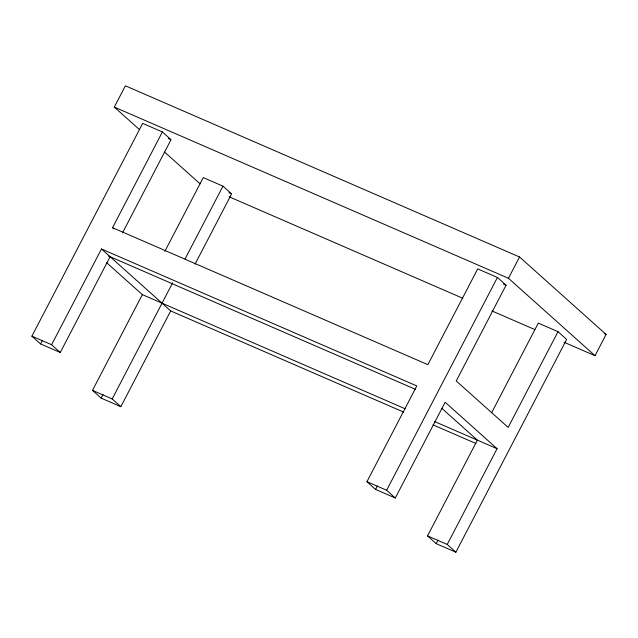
<?xml version="1.0" encoding="UTF-8"?>
<svg xmlns="http://www.w3.org/2000/svg" width="638" height="638" viewBox="0 0 638 638"><rect width="100%" height="100%" fill="white"/><g stroke="black" fill="none" stroke-linecap="round" stroke-linejoin="round"><path stroke-width="0.96" d="M139.459 129.586L114.306 107.08L125.383 85.803L519.547 256.994L606.1 334.432L595.023 355.709L564 342.231M110.111 256.723L60.267 352.479L40.553 343.922L31.9 336.178L142.673 123.389L162.379 131.946L171.032 139.69L122.56 232.806M40.553 343.922L42.387 340.405M60.267 352.479L51.606 344.735L101.458 248.979L416.781 385.934L366.938 481.69L375.591 489.434L395.297 497.991L445.149 402.235L497.082 448.697L447.23 544.453L455.891 552.197L566.656 339.408L558.003 331.664L538.297 323.099L491.651 412.706M113.979 228.994L112.535 227.702L162.379 131.946M101.458 248.979L170.697 310.929L120.853 406.685L101.147 398.12L92.486 390.384L142.338 294.628L106.721 262.768M164.843 251.38L203.259 177.587L222.965 186.152L231.626 193.896L195.037 264.172M101.147 398.12L102.981 394.595M120.853 406.685L112.192 398.941L172.675 282.754M185.012 259.068L222.965 186.152M375.591 489.434L377.425 485.917M395.297 497.991L386.644 490.247L497.417 277.458L477.71 268.901L427.859 364.657L112.535 227.702M595.023 355.709L508.47 278.272L519.547 256.994M497.417 277.458L506.07 285.202L456.226 380.958L508.159 427.42L558.003 331.664M455.891 552.197L436.177 543.64L427.524 535.896L477.368 440.14L441.759 408.28M436.177 543.64L438.011 540.123M114.306 107.08L508.47 278.272M168.344 138.526L170.139 139.299M503.382 284.038L506.07 285.202M604.274 333.634L606.1 334.432M228.938 192.724L230.725 193.505M229.146 196.799L462.725 298.249M491.922 310.929L534.803 329.551M108.316 255.95L415.386 389.308M142.338 294.628L405.162 408.775M434.414 421.479L497.082 448.697M170.697 310.929L403.766 412.156M433.019 424.86L475.972 443.514M31.9 336.178L51.606 344.735M366.938 481.69L386.644 490.247M92.486 390.384L112.192 398.941M427.524 535.896L447.23 544.453M164.612 152.083L200.125 183.856"/></g></svg>
